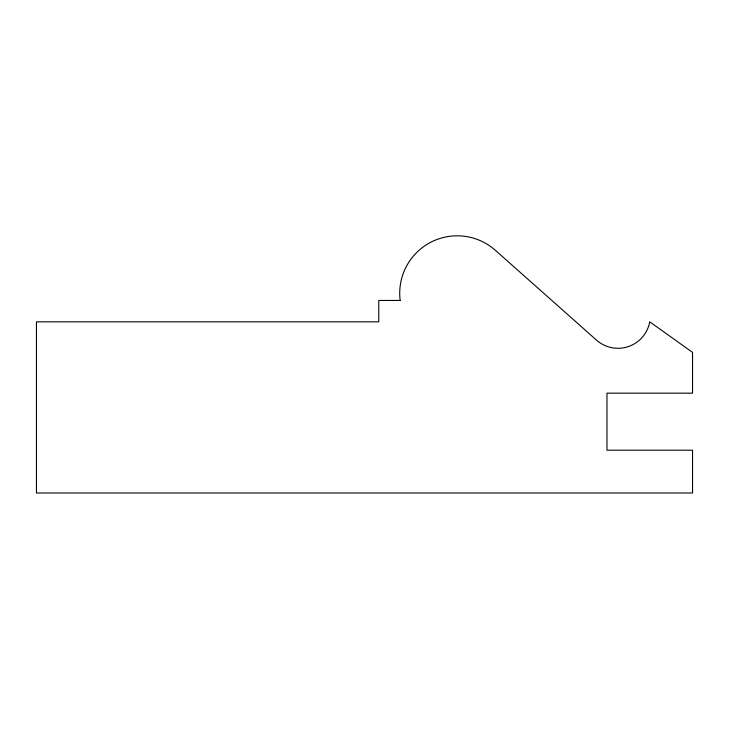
<?xml version="1.0" encoding="UTF-8"?>
<svg xmlns="http://www.w3.org/2000/svg" width="729" height="729" viewBox="0 0 729 729"><rect width="100%" height="100%" fill="white"/><g stroke="black" fill="none" stroke-linecap="round" stroke-linejoin="round"><path stroke-width="1.09" d="M400.157 300.448L378.761 300.448L378.761 321.835L36.45 321.835L36.45 492.995L692.55 492.995L692.55 450.203L606.975 450.203L606.975 393.15L692.55 393.15L692.55 352.399L649.758 321.835A32.304 32.304 0 0 1 596.541 340.151L495.392 250.32A57.5 57.5 0 0 0 400.157 300.448"/></g></svg>
